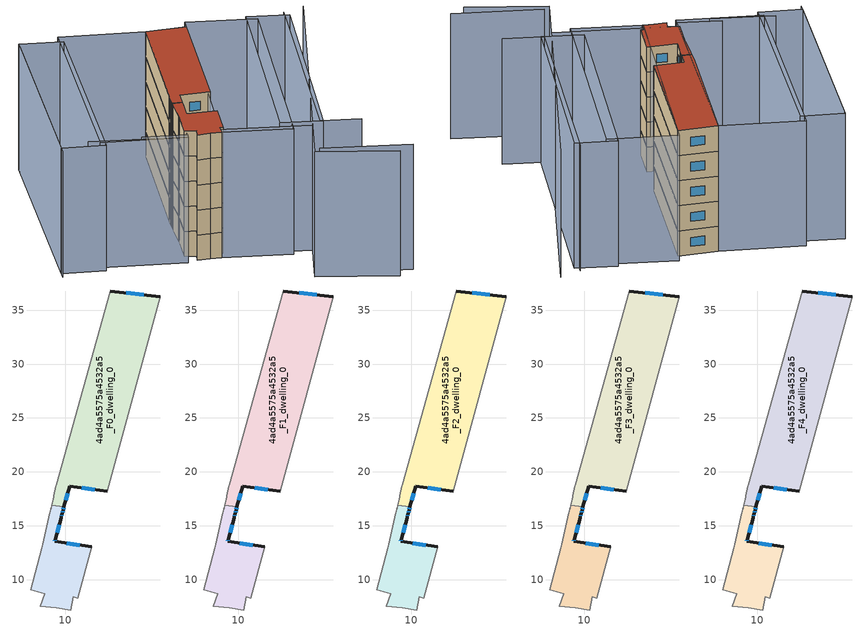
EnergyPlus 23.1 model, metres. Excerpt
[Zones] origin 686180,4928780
4ad4a5575a4532a5_F0_dwelling_0
 floor ground (EU_floor_Construction): 18.82,36.24 13.89,18.21 10.4,18.65 9.89,16.74 8.74,16.89 8.88,17.47 8.93,17.7 8.94,17.77 9.14,18.65 9.16,18.74 14.16,36.77 z0
 wall outside (EU_wall_Construction): 18.82,36.24 14.16,36.77 / 9.89,16.74 10.4,18.65 13.89,18.21 z0:3
 wall adiabatic (EU_wall_Construction): 14.16,36.77 9.16,18.74 9.14,18.65 8.94,17.77 8.93,17.7 8.88,17.47 8.74,16.89 / 13.89,18.21 18.82,36.24 z0:3
 wall to 4ad4a5575a4532a5_F0_dwelling_1 (EU_wall_Construction): 8.74,16.89 9.89,16.74 z0:3
 window (EU_Window_Construction): 17.31,36.41 15.68,36.6 / 11.54,18.51 12.75,18.35 / 10.06,17.36 10.24,18.03 z0.98:2.02
4ad4a5575a4532a5_F0_dwelling_1
 floor ground (EU_floor_Construction): 9.89,16.74 9.81,16.45 9.73,16.17 9.73,16.16 9.69,16.03 9.65,15.87 9.62,15.74 9.06,13.7 9.02,13.55 12.47,13.04 11.17,8.29 10.75,8.41 10.5,7.19 9.18,7.4 7.7,7.53 8.11,8.69 6.81,9.04 7.85,12.91 7.93,13.27 8.59,16.2 8.61,16.3 8.68,16.59 8.69,16.65 8.74,16.89 z0
 wall outside (EU_wall_Construction): 12.47,13.04 9.02,13.55 9.06,13.7 9.62,15.74 9.65,15.87 9.69,16.03 9.73,16.16 9.73,16.17 9.81,16.45 9.89,16.74 z0:3
 wall adiabatic (EU_wall_Construction): 8.74,16.89 8.69,16.65 8.68,16.59 8.61,16.3 8.59,16.2 7.93,13.27 7.85,12.91 6.81,9.04 8.11,8.69 7.7,7.53 9.18,7.4 10.5,7.19 10.75,8.41 11.17,8.29 12.47,13.04 z0:3
 window (EU_Window_Construction): 9.84,16.55 9.86,16.65 / 9.76,16.26 9.79,16.36 / 9.67,15.92 9.68,15.98 / 9.24,14.36 9.44,15.07 / 9.04,13.6 9.05,13.65 / 11.35,13.2 10.14,13.38 z0.98:2.02
4ad4a5575a4532a5_F1_dwelling_0
 floor to 4ad4a5575a4532a5_F0_dwelling_0 (EU_floor_Construction): 18.82,36.24 13.89,18.21 10.4,18.65 9.89,16.74 8.74,16.89 8.88,17.47 8.93,17.7 8.94,17.77 9.14,18.65 9.16,18.74 14.16,36.77 z3
 wall outside (EU_wall_Construction): 18.82,36.24 14.16,36.77 / 9.89,16.74 10.4,18.65 13.89,18.21 z3:6
 wall adiabatic (EU_wall_Construction): 14.16,36.77 9.16,18.74 9.14,18.65 8.94,17.77 8.93,17.7 8.88,17.47 8.74,16.89 / 13.89,18.21 18.82,36.24 z3:6
 wall to 4ad4a5575a4532a5_F1_dwelling_1 (EU_wall_Construction): 8.74,16.89 9.89,16.74 z3:6
 window (EU_Window_Construction): 17.31,36.41 15.68,36.6 / 11.54,18.51 12.75,18.35 / 10.06,17.36 10.24,18.03 z3.98:5.02
4ad4a5575a4532a5_F1_dwelling_1
 floor to 4ad4a5575a4532a5_F0_dwelling_1 (EU_floor_Construction): 9.89,16.74 9.81,16.45 9.73,16.17 9.73,16.16 9.69,16.03 9.65,15.87 9.62,15.74 9.06,13.7 9.02,13.55 12.47,13.04 11.17,8.29 10.75,8.41 10.5,7.19 9.18,7.4 7.7,7.53 8.11,8.69 6.8,9.04 7.85,12.91 7.93,13.27 8.59,16.2 8.61,16.3 8.68,16.59 8.69,16.65 8.74,16.89 z3
 wall outside (EU_wall_Construction): 12.47,13.04 9.02,13.55 9.06,13.7 9.62,15.74 9.65,15.87 9.69,16.03 9.73,16.16 9.73,16.17 9.81,16.45 9.89,16.74 z3:6
 wall adiabatic (EU_wall_Construction): 8.74,16.89 8.69,16.65 8.68,16.59 8.61,16.3 8.59,16.2 7.93,13.27 7.85,12.91 6.81,9.04 8.11,8.69 7.7,7.53 9.18,7.4 10.5,7.19 10.75,8.41 11.17,8.29 12.47,13.04 z3:6
 window (EU_Window_Construction): 9.84,16.55 9.86,16.65 / 9.76,16.26 9.79,16.36 / 9.67,15.92 9.68,15.98 / 9.24,14.36 9.44,15.07 / 9.04,13.6 9.05,13.65 / 11.35,13.2 10.14,13.38 z3.98:5.02
4ad4a5575a4532a5_F2_dwelling_0
 floor to 4ad4a5575a4532a5_F1_dwelling_0 (EU_floor_Construction): 18.82,36.24 13.89,18.21 10.4,18.65 9.89,16.74 8.74,16.89 8.88,17.47 8.93,17.7 8.94,17.77 9.14,18.65 9.16,18.74 14.16,36.77 z6
 wall outside (EU_wall_Construction): 18.82,36.24 14.16,36.77 / 9.89,16.74 10.4,18.65 13.89,18.21 z6:9
 wall adiabatic (EU_wall_Construction): 14.16,36.77 9.16,18.74 9.14,18.65 8.94,17.77 8.93,17.7 8.88,17.47 8.74,16.89 / 13.89,18.21 18.82,36.24 z6:9
 wall to 4ad4a5575a4532a5_F2_dwelling_1 (EU_wall_Construction): 8.74,16.89 9.89,16.74 z6:9
 window (EU_Window_Construction): 17.31,36.41 15.68,36.6 / 11.54,18.51 12.75,18.35 / 10.06,17.36 10.24,18.03 z6.98:8.02
4ad4a5575a4532a5_F2_dwelling_1
 floor to 4ad4a5575a4532a5_F1_dwelling_1 (EU_floor_Construction): 9.89,16.74 9.81,16.45 9.73,16.17 9.73,16.16 9.69,16.03 9.65,15.87 9.62,15.74 9.06,13.7 9.02,13.55 12.47,13.04 11.17,8.29 10.75,8.41 10.5,7.19 9.18,7.4 7.7,7.53 8.11,8.69 6.8,9.04 7.85,12.91 7.93,13.27 8.59,16.2 8.61,16.3 8.68,16.59 8.69,16.65 8.74,16.89 z6
 wall outside (EU_wall_Construction): 12.47,13.04 9.02,13.55 9.06,13.7 9.62,15.74 9.65,15.87 9.69,16.03 9.73,16.16 9.73,16.17 9.81,16.45 9.89,16.74 z6:9
 wall adiabatic (EU_wall_Construction): 8.74,16.89 8.69,16.65 8.68,16.59 8.61,16.3 8.59,16.2 7.93,13.27 7.85,12.91 6.81,9.04 8.11,8.69 7.7,7.53 9.18,7.4 10.5,7.19 10.75,8.41 11.17,8.29 12.47,13.04 z6:9
 window (EU_Window_Construction): 9.84,16.55 9.86,16.65 / 9.76,16.26 9.79,16.36 / 9.67,15.92 9.68,15.98 / 9.24,14.36 9.44,15.07 / 9.04,13.6 9.05,13.65 / 11.35,13.2 10.14,13.38 z6.98:8.02
4ad4a5575a4532a5_F3_dwelling_0
 floor to 4ad4a5575a4532a5_F2_dwelling_0 (EU_floor_Construction): 18.82,36.24 13.89,18.21 10.4,18.65 9.89,16.74 8.74,16.89 8.88,17.47 8.93,17.7 8.94,17.77 9.14,18.65 9.16,18.74 14.16,36.77 z9
 wall outside (EU_wall_Construction): 18.82,36.24 14.16,36.77 / 9.89,16.74 10.4,18.65 13.89,18.21 z9:12
 wall adiabatic (EU_wall_Construction): 14.16,36.77 9.16,18.74 9.14,18.65 8.94,17.77 8.93,17.7 8.88,17.47 8.74,16.89 / 13.89,18.21 18.82,36.24 z9:12
 wall to 4ad4a5575a4532a5_F3_dwelling_1 (EU_wall_Construction): 8.74,16.89 9.89,16.74 z9:12
 window (EU_Window_Construction): 17.31,36.41 15.68,36.6 / 11.54,18.51 12.75,18.35 / 10.06,17.36 10.24,18.03 z9.98:11.02
4ad4a5575a4532a5_F3_dwelling_1
 floor to 4ad4a5575a4532a5_F2_dwelling_1 (EU_floor_Construction): 9.89,16.74 9.81,16.45 9.73,16.17 9.73,16.16 9.69,16.03 9.65,15.87 9.62,15.74 9.06,13.7 9.02,13.55 12.47,13.04 11.17,8.29 10.75,8.41 10.5,7.19 9.18,7.4 7.7,7.53 8.11,8.69 6.8,9.04 7.85,12.91 7.93,13.27 8.59,16.2 8.61,16.3 8.68,16.59 8.69,16.65 8.74,16.89 z9
 wall outside (EU_wall_Construction): 12.47,13.04 9.02,13.55 9.06,13.7 9.62,15.74 9.65,15.87 9.69,16.03 9.73,16.16 9.73,16.17 9.81,16.45 9.89,16.74 z9:12
 wall adiabatic (EU_wall_Construction): 8.74,16.89 8.69,16.65 8.68,16.59 8.61,16.3 8.59,16.2 7.93,13.27 7.85,12.91 6.81,9.04 8.11,8.69 7.7,7.53 9.18,7.4 10.5,7.19 10.75,8.41 11.17,8.29 12.47,13.04 z9:12
 window (EU_Window_Construction): 9.84,16.55 9.86,16.65 / 9.76,16.26 9.79,16.36 / 9.67,15.92 9.68,15.98 / 9.24,14.36 9.44,15.07 / 9.04,13.6 9.05,13.65 / 11.35,13.2 10.14,13.38 z9.98:11.02
4ad4a5575a4532a5_F4_dwelling_0
 floor to 4ad4a5575a4532a5_F3_dwelling_0 (EU_floor_Construction): 18.82,36.24 13.89,18.21 10.4,18.65 9.89,16.74 8.74,16.89 8.88,17.47 8.93,17.7 8.94,17.77 9.14,18.65 9.16,18.74 14.16,36.77 z12
 wall outside (EU_wall_Construction): 18.82,36.24 14.16,36.77 / 9.89,16.74 10.4,18.65 13.89,18.21 z12:15
 wall adiabatic (EU_wall_Construction): 14.16,36.77 9.16,18.74 9.14,18.65 8.94,17.77 8.93,17.7 8.88,17.47 8.74,16.89 / 13.89,18.21 18.82,36.24 z12:15
 wall to 4ad4a5575a4532a5_F4_dwelling_1 (EU_wall_Construction): 8.74,16.89 9.89,16.74 z12:15
 window (EU_Window_Construction): 17.31,36.41 15.68,36.6 / 11.54,18.51 12.75,18.35 / 10.06,17.36 10.24,18.03 z12.98:14.02
 roof outside (EU_roof_Construction): 13.89,18.21 18.82,36.24 14.16,36.77 9.16,18.74 9.14,18.65 8.94,17.77 8.93,17.7 8.88,17.47 8.74,16.89 9.89,16.74 10.4,18.65 z15
4ad4a5575a4532a5_F4_dwelling_1
 floor to 4ad4a5575a4532a5_F3_dwelling_1 (EU_floor_Construction): 9.89,16.74 9.81,16.45 9.73,16.17 9.73,16.16 9.69,16.03 9.65,15.87 9.62,15.74 9.06,13.7 9.02,13.55 12.47,13.04 11.17,8.29 10.75,8.41 10.5,7.19 9.18,7.4 7.7,7.53 8.11,8.69 6.8,9.04 7.85,12.91 7.93,13.27 8.59,16.2 8.61,16.3 8.68,16.59 8.69,16.65 8.74,16.89 z12
 wall outside (EU_wall_Construction): 12.47,13.04 9.02,13.55 9.06,13.7 9.62,15.74 9.65,15.87 9.69,16.03 9.73,16.16 9.73,16.17 9.81,16.45 9.89,16.74 z12:15
 wall adiabatic (EU_wall_Construction): 8.74,16.89 8.69,16.65 8.68,16.59 8.61,16.3 8.59,16.2 7.93,13.27 7.85,12.91 6.81,9.04 8.11,8.69 7.7,7.53 9.18,7.4 10.5,7.19 10.75,8.41 11.17,8.29 12.47,13.04 z12:15
 window (EU_Window_Construction): 9.84,16.55 9.86,16.65 / 9.76,16.26 9.79,16.36 / 9.67,15.92 9.68,15.98 / 9.24,14.36 9.44,15.07 / 9.04,13.6 9.05,13.65 / 11.35,13.2 10.14,13.38 z12.98:14.02
 roof outside (EU_roof_Construction): 11.17,8.29 12.47,13.04 9.02,13.55 9.06,13.7 9.62,15.74 9.65,15.87 9.69,16.03 9.73,16.16 9.73,16.17 9.81,16.45 9.89,16.74 8.74,16.89 8.69,16.65 8.68,16.59 8.61,16.3 8.59,16.2 7.93,13.27 7.85,12.91 6.81,9.04 8.11,8.69 7.7,7.53 9.18,7.4 10.5,7.19 10.75,8.41 z15
shading: 18.59,-1.3 28.54,-4.31 / 6.81,9.07 20.44,5.1 / 1.86,9.42 6.72,7.96 / -4.1,10.49 2.92,8.43 / 26.51,-5.42 17.73,-1.95 / 17.73,-1.95 33,36.58 / 26.18,4.58 21.68,5.89 / 21.68,5.89 30.36,35.82 / -0.28,38.44 -7.79,9.07 / 30.64,34.95 22.06,5.74 / 22.06,5.74 17.42,7.1 / 17.42,7.1 26,36.31 / 26,36.31 30.64,34.95 / 10.41,7.22 19.2,37.54 / 19.2,37.54 26.96,35.29 / 26.96,35.29 18.17,4.96 / 18.17,4.96 10.41,7.22 / -2.98,9.78 4.63,39.24 / 4.63,39.24 14.16,36.77 / 14.16,36.77 6.55,7.32 / 6.55,7.32 -2.98,9.78 / -7.54,10.03 -0.14,39.04 / -0.14,39.04 4.73,37.8 / 4.73,37.8 -2.67,8.79 / -2.67,8.79 -7.54,10.03 z0:15
[Building]
EU S2 Campaign: North Axis=0; Terrain=City; Solar Distribution=FullExterior
[Site:Location]
Bologna: Latitude=44.5; Longitude=11.25; Time Zone=1; Elevation=37
[SizingPeriod:WeatherFileDays]
AnnualSizingPeriod: Begin Month=1; Begin Day of Month=1; End Month=12; End Day of Month=31; Day of Week for Start Day=Monday; Use Weather File Daylight Saving Period=No; Use Weather File Rain and Snow Indicators=No
[MATERIAL]
EU_InternalMass_Material: Roughness=MediumRough; Thickness=0.1; Conductivity=1; Density=1800; Specific Heat=900; Thermal Absorptance=0.9; Solar Absorptance=0.7; Visible Absorptance=0.7
[MATERIAL:NOMASS] Roughness=MediumRough; Thermal Absorptance=0.9; Solar Absorptance=0.7; Visible Absorptance=0.7
Name | Thermal Resistance
EU_wall_NoMass | 0.905828
EU_roof_NoMass | 0.37593
EU_floor_NoMass | 0.67114
[WINDOWMATERIAL:SIMPLEGLAZINGSYSTEM]
EU_Window_SimpleGlazing: UFactor=4.52486; Solar Heat Gain Coefficient=0.85; Visible Transmittance=0.85
[CONSTRUCTION]
EU_wall_Construction: EU_wall_NoMass
EU_roof_Construction: EU_roof_NoMass
EU_floor_Construction: EU_floor_NoMass
EU_Window_Construction: EU_Window_SimpleGlazing
EU_InternalMass_Construction: EU_InternalMass_Material
[ZONE] Type=1; Multiplier=1; Ceiling Height=autocalculate; Floor Area=autocalculate; Part of Total Floor Area=Yes
Name | Volume
4ad4a5575a4532a5_F0_dwelling_0 | 268.253
4ad4a5575a4532a5_F1_dwelling_0; 4ad4a5575a4532a5_F2_dwelling_0; 4ad4a5575a4532a5_F3_dwelling_0; 4ad4a5575a4532a5_F4_dwelling_0 | 268.254
4ad4a5575a4532a5_F0_dwelling_1; 4ad4a5575a4532a5_F1_dwelling_1; 4ad4a5575a4532a5_F2_dwelling_1; 4ad4a5575a4532a5_F3_dwelling_1; 4ad4a5575a4532a5_F4_dwelling_1 | 85.5842
[INTERNALMASS] Construction=EU_InternalMass_Construction
Name | Zone or ZoneList | Surface Area
4ad4a5575a4532a5_F0_dwelling_0_EU_InternalMass | 4ad4a5575a4532a5_F0_dwelling_0 | 89.4185
4ad4a5575a4532a5_F0_dwelling_1_EU_InternalMass | 4ad4a5575a4532a5_F0_dwelling_1 | 28.5281
4ad4a5575a4532a5_F1_dwelling_0_EU_InternalMass | 4ad4a5575a4532a5_F1_dwelling_0 | 89.4185
4ad4a5575a4532a5_F1_dwelling_1_EU_InternalMass | 4ad4a5575a4532a5_F1_dwelling_1 | 28.5281
4ad4a5575a4532a5_F2_dwelling_0_EU_InternalMass | 4ad4a5575a4532a5_F2_dwelling_0 | 89.4185
4ad4a5575a4532a5_F2_dwelling_1_EU_InternalMass | 4ad4a5575a4532a5_F2_dwelling_1 | 28.5281
4ad4a5575a4532a5_F3_dwelling_0_EU_InternalMass | 4ad4a5575a4532a5_F3_dwelling_0 | 89.4185
4ad4a5575a4532a5_F3_dwelling_1_EU_InternalMass | 4ad4a5575a4532a5_F3_dwelling_1 | 28.5281
4ad4a5575a4532a5_F4_dwelling_0_EU_InternalMass | 4ad4a5575a4532a5_F4_dwelling_0 | 89.4185
4ad4a5575a4532a5_F4_dwelling_1_EU_InternalMass | 4ad4a5575a4532a5_F4_dwelling_1 | 28.5281
[OTHEREQUIPMENT] Fuel Type=Electricity; Design Level Calculation Method=Watts/Area; Power per Zone Floor Area=1; Fraction Latent=0; Fraction Radiant=0; Fraction Lost=0; Carbon Dioxide Generation Rate=0; EndUse Subcategory=EU_Step8_InternalGains
Name | Zone or ZoneList or Space or SpaceList | Schedule
EU_Step8_InternalGain_4ad4a5575a4532a5_F0_dwelling_0_f000 | 4ad4a5575a4532a5_F0_dwelling_0 | EU_Step8_GainSchedule_4ad4a5575a4532a5_F0_dwelling_0_f000
EU_Step8_InternalGain_4ad4a5575a4532a5_F0_dwelling_1_f000 | 4ad4a5575a4532a5_F0_dwelling_1 | EU_Step8_GainSchedule_4ad4a5575a4532a5_F0_dwelling_1_f000
EU_Step8_InternalGain_4ad4a5575a4532a5_F1_dwelling_0_f000 | 4ad4a5575a4532a5_F1_dwelling_0 | EU_Step8_GainSchedule_4ad4a5575a4532a5_F1_dwelling_0_f000
EU_Step8_InternalGain_4ad4a5575a4532a5_F1_dwelling_1_f000 | 4ad4a5575a4532a5_F1_dwelling_1 | EU_Step8_GainSchedule_4ad4a5575a4532a5_F1_dwelling_1_f000
EU_Step8_InternalGain_4ad4a5575a4532a5_F2_dwelling_0_f000 | 4ad4a5575a4532a5_F2_dwelling_0 | EU_Step8_GainSchedule_4ad4a5575a4532a5_F2_dwelling_0_f000
EU_Step8_InternalGain_4ad4a5575a4532a5_F2_dwelling_1_f000 | 4ad4a5575a4532a5_F2_dwelling_1 | EU_Step8_GainSchedule_4ad4a5575a4532a5_F2_dwelling_1_f000
EU_Step8_InternalGain_4ad4a5575a4532a5_F3_dwelling_0_f000 | 4ad4a5575a4532a5_F3_dwelling_0 | EU_Step8_GainSchedule_4ad4a5575a4532a5_F3_dwelling_0_f000
EU_Step8_InternalGain_4ad4a5575a4532a5_F3_dwelling_1_f000 | 4ad4a5575a4532a5_F3_dwelling_1 | EU_Step8_GainSchedule_4ad4a5575a4532a5_F3_dwelling_1_f000
EU_Step8_InternalGain_4ad4a5575a4532a5_F4_dwelling_0_f000 | 4ad4a5575a4532a5_F4_dwelling_0 | EU_Step8_GainSchedule_4ad4a5575a4532a5_F4_dwelling_0_f000
EU_Step8_InternalGain_4ad4a5575a4532a5_F4_dwelling_1_f000 | 4ad4a5575a4532a5_F4_dwelling_1 | EU_Step8_GainSchedule_4ad4a5575a4532a5_F4_dwelling_1_f000
[ZONEVENTILATION:DESIGNFLOWRATE] Schedule=EU_AlwaysOn; Design Flow Rate Calculation Method=AirChanges/Hour; Air Changes per Hour=0.73129; Ventilation Type=Natural; Fan Pressure Rise=0; Fan Total Efficiency=1; Constant Term Coefficient=1; Temperature Term Coefficient=0; Velocity Term Coefficient=0; Velocity Squared Term Coefficient=0; Minimum Indoor Temperature=-100; Maximum Indoor Temperature=100; Delta Temperature=-100; Minimum Outdoor Temperature=-100; Maximum Outdoor Temperature=100; Maximum Wind Speed=40
Name | Zone or ZoneList or Space or SpaceList
EU_ConstantAir_4ad4a5575a4532a5_F0_dwelling_0 | 4ad4a5575a4532a5_F0_dwelling_0
EU_ConstantAir_4ad4a5575a4532a5_F0_dwelling_1 | 4ad4a5575a4532a5_F0_dwelling_1
EU_ConstantAir_4ad4a5575a4532a5_F1_dwelling_0 | 4ad4a5575a4532a5_F1_dwelling_0
EU_ConstantAir_4ad4a5575a4532a5_F1_dwelling_1 | 4ad4a5575a4532a5_F1_dwelling_1
EU_ConstantAir_4ad4a5575a4532a5_F2_dwelling_0 | 4ad4a5575a4532a5_F2_dwelling_0
EU_ConstantAir_4ad4a5575a4532a5_F2_dwelling_1 | 4ad4a5575a4532a5_F2_dwelling_1
EU_ConstantAir_4ad4a5575a4532a5_F3_dwelling_0 | 4ad4a5575a4532a5_F3_dwelling_0
EU_ConstantAir_4ad4a5575a4532a5_F3_dwelling_1 | 4ad4a5575a4532a5_F3_dwelling_1
EU_ConstantAir_4ad4a5575a4532a5_F4_dwelling_0 | 4ad4a5575a4532a5_F4_dwelling_0
EU_ConstantAir_4ad4a5575a4532a5_F4_dwelling_1 | 4ad4a5575a4532a5_F4_dwelling_1
[HVACTEMPLATE:THERMOSTAT] Constant Heating Setpoint=20; Constant Cooling Setpoint=50
EU_HeatOnly_4ad4a5575a4532a5_F0_dwelling_0; EU_HeatOnly_4ad4a5575a4532a5_F0_dwelling_1; EU_HeatOnly_4ad4a5575a4532a5_F1_dwelling_0; EU_HeatOnly_4ad4a5575a4532a5_F1_dwelling_1; EU_HeatOnly_4ad4a5575a4532a5_F2_dwelling_0; EU_HeatOnly_4ad4a5575a4532a5_F2_dwelling_1; EU_HeatOnly_4ad4a5575a4532a5_F3_dwelling_0; EU_HeatOnly_4ad4a5575a4532a5_F3_dwelling_1; EU_HeatOnly_4ad4a5575a4532a5_F4_dwelling_0; EU_HeatOnly_4ad4a5575a4532a5_F4_dwelling_1
[HVACTEMPLATE:ZONE:IDEALLOADSAIRSYSTEM] System Availability Schedule=EU_AlwaysOn; Maximum Heating Supply Air Temperature=50; Minimum Cooling Supply Air Temperature=13; Maximum Heating Supply Air Humidity Ratio=0.0156; Minimum Cooling Supply Air Humidity Ratio=0.0077; Heating Limit=NoLimit; Cooling Limit=NoLimit; Heating Availability Schedule=EU_AlwaysOn; Cooling Availability Schedule=EU_CoolingOff; Dehumidification Control Type=ConstantSensibleHeatRatio; Cooling Sensible Heat Ratio=0.7; Dehumidification Setpoint=60; Humidification Control Type=None; Humidification Setpoint=30; Outdoor Air Method=None; Outdoor Air Flow Rate per Person=0.00944; Outdoor Air Flow Rate per Zone Floor Area=0; Outdoor Air Flow Rate per Zone=0; Demand Controlled Ventilation Type=None; Outdoor Air Economizer Type=NoEconomizer; Heat Recovery Type=None; Sensible Heat Recovery Effectiveness=0.7; Latent Heat Recovery Effectiveness=0.65
Name | Template Thermostat
4ad4a5575a4532a5_F0_dwelling_0 | EU_HeatOnly_4ad4a5575a4532a5_F0_dwelling_0
4ad4a5575a4532a5_F0_dwelling_1 | EU_HeatOnly_4ad4a5575a4532a5_F0_dwelling_1
4ad4a5575a4532a5_F1_dwelling_0 | EU_HeatOnly_4ad4a5575a4532a5_F1_dwelling_0
4ad4a5575a4532a5_F1_dwelling_1 | EU_HeatOnly_4ad4a5575a4532a5_F1_dwelling_1
4ad4a5575a4532a5_F2_dwelling_0 | EU_HeatOnly_4ad4a5575a4532a5_F2_dwelling_0
4ad4a5575a4532a5_F2_dwelling_1 | EU_HeatOnly_4ad4a5575a4532a5_F2_dwelling_1
4ad4a5575a4532a5_F3_dwelling_0 | EU_HeatOnly_4ad4a5575a4532a5_F3_dwelling_0
4ad4a5575a4532a5_F3_dwelling_1 | EU_HeatOnly_4ad4a5575a4532a5_F3_dwelling_1
4ad4a5575a4532a5_F4_dwelling_0 | EU_HeatOnly_4ad4a5575a4532a5_F4_dwelling_0
4ad4a5575a4532a5_F4_dwelling_1 | EU_HeatOnly_4ad4a5575a4532a5_F4_dwelling_1
[SIZING:ZONE] Zone Cooling Design Supply Air Temperature Input Method=SupplyAirTemperature; Zone Cooling Design Supply Air Temperature=13; Zone Heating Design Supply Air Temperature Input Method=SupplyAirTemperature; Zone Heating Design Supply Air Temperature=50; Zone Cooling Design Supply Air Humidity Ratio=0.008; Zone Heating Design Supply Air Humidity Ratio=0.008; Cooling Design Air Flow Method=DesignDay; Cooling Design Air Flow Rate=0; Cooling Minimum Air Flow per Zone Floor Area=0.000762; Cooling Minimum Air Flow=0; Cooling Minimum Air Flow Fraction=0.2; Heating Design Air Flow Method=DesignDay; Heating Design Air Flow Rate=0; Heating Maximum Air Flow per Zone Floor Area=0.002032; Heating Maximum Air Flow=0.141576; Heating Maximum Air Flow Fraction=0.3; Account for Dedicated Outdoor Air System=No; Dedicated Outdoor Air System Control Strategy=NeutralSupplyAir; Dedicated Outdoor Air Low Setpoint Temperature for Design=autosize; Dedicated Outdoor Air High Setpoint Temperature for Design=autosize; Zone Load Sizing Method=Sensible Load Only No Latent Load; Zone Latent Cooling Design Supply Air Humidity Ratio Input Method=HumidityRatioDifference; Zone Cooling Design Supply Air Humidity Ratio Difference=0.005; Zone Latent Heating Design Supply Air Humidity Ratio Input Method=HumidityRatioDifference; Zone Humidification Design Supply Air Humidity Ratio Difference=0.005
4ad4a5575a4532a5_F0_dwelling_0; 4ad4a5575a4532a5_F0_dwelling_1; 4ad4a5575a4532a5_F1_dwelling_0; 4ad4a5575a4532a5_F1_dwelling_1; 4ad4a5575a4532a5_F2_dwelling_0; 4ad4a5575a4532a5_F2_dwelling_1; 4ad4a5575a4532a5_F3_dwelling_0; 4ad4a5575a4532a5_F3_dwelling_1; 4ad4a5575a4532a5_F4_dwelling_0; 4ad4a5575a4532a5_F4_dwelling_1
[SCHEDULE:CONSTANT]
Name | Hourly Value
EU_AlwaysOn | 1
EU_CoolingOff | 0
[SCHEDULE:FILE] Column Number=1; Rows to Skip at Top=0; Number of Hours of Data=8760; Column Separator=Comma; Interpolate to Timestep=No; Minutes per Item=60; Adjust Schedule for Daylight Savings=Yes
Name | File
EU_Step8_GainSchedule_4ad4a5575a4532a5_F0_dwelling_0_f000 | ../../schedules/4ad4a5575a4532a5/4ad4a5575a4532a5_F0_dwelling_0_f000_gain.csv
EU_Step8_GainSchedule_4ad4a5575a4532a5_F0_dwelling_1_f000 | ../../schedules/4ad4a5575a4532a5/4ad4a5575a4532a5_F0_dwelling_1_f000_gain.csv
EU_Step8_GainSchedule_4ad4a5575a4532a5_F1_dwelling_0_f000 | ../../schedules/4ad4a5575a4532a5/4ad4a5575a4532a5_F1_dwelling_0_f000_gain.csv
EU_Step8_GainSchedule_4ad4a5575a4532a5_F1_dwelling_1_f000 | ../../schedules/4ad4a5575a4532a5/4ad4a5575a4532a5_F1_dwelling_1_f000_gain.csv
EU_Step8_GainSchedule_4ad4a5575a4532a5_F2_dwelling_0_f000 | ../../schedules/4ad4a5575a4532a5/4ad4a5575a4532a5_F2_dwelling_0_f000_gain.csv
EU_Step8_GainSchedule_4ad4a5575a4532a5_F2_dwelling_1_f000 | ../../schedules/4ad4a5575a4532a5/4ad4a5575a4532a5_F2_dwelling_1_f000_gain.csv
EU_Step8_GainSchedule_4ad4a5575a4532a5_F3_dwelling_0_f000 | ../../schedules/4ad4a5575a4532a5/4ad4a5575a4532a5_F3_dwelling_0_f000_gain.csv
EU_Step8_GainSchedule_4ad4a5575a4532a5_F3_dwelling_1_f000 | ../../schedules/4ad4a5575a4532a5/4ad4a5575a4532a5_F3_dwelling_1_f000_gain.csv
EU_Step8_GainSchedule_4ad4a5575a4532a5_F4_dwelling_0_f000 | ../../schedules/4ad4a5575a4532a5/4ad4a5575a4532a5_F4_dwelling_0_f000_gain.csv
EU_Step8_GainSchedule_4ad4a5575a4532a5_F4_dwelling_1_f000 | ../../schedules/4ad4a5575a4532a5/4ad4a5575a4532a5_F4_dwelling_1_f000_gain.csv
